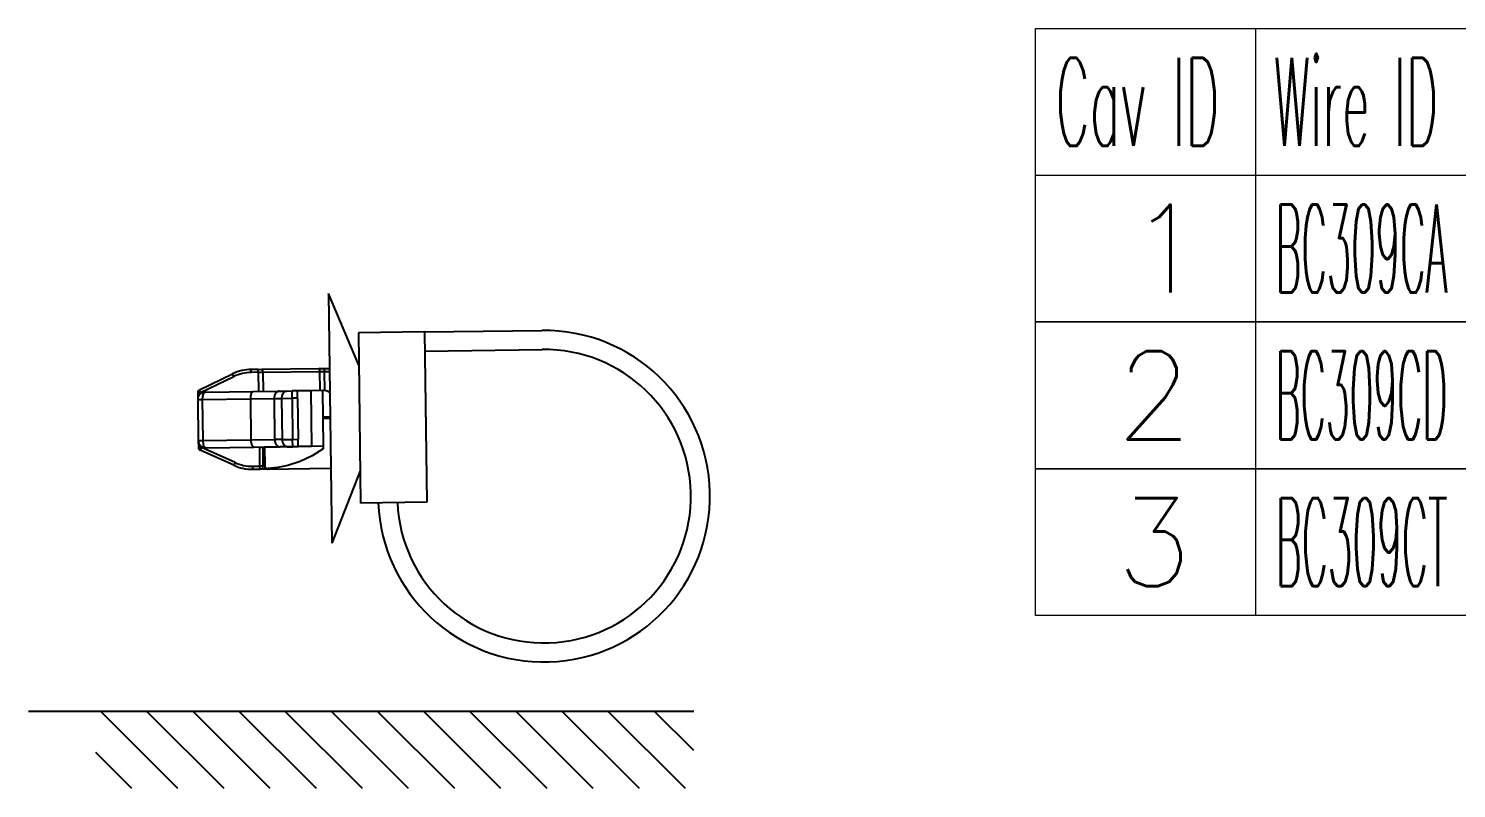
# Model space of a CAD drawing. Header units: inches. Extents: x 47316 to 59086, y 3141 to 11743.
# Drawn here: x 51264.06 to 51312.69, y 6284.53 to 6310.43 of the extents above; entities that cross this region are included whole.
import ezdxf

# ---------------------------------------------------------------- set-up
doc = ezdxf.new("R2010")
doc.units = ezdxf.units.IN
doc.header["$MEASUREMENT"] = 0
doc.styles.get("Standard").update_dxf_attribs({"font": ''})
doc.styles.get('Standard').set_extended_font_data('SimSun')

msp = doc.modelspace()

# ---------------------------------------------------------------- linework, layer by layer
at = {"color": 0, "linetype": 'Continuous', "lineweight": 15}
for p, q in [((51298.351, 6310.427), (51380.851, 6310.427)), ((51298.351, 6305.427), (51298.351, 6310.427)), ((51298.351, 6305.427), (51380.851, 6305.427))]:
    msp.add_line(p, q, dxfattribs=at)
at = {"color": 7, "linetype": 'Continuous', "lineweight": 15}
msp.add_line((51305.851, 6305.427), (51305.851, 6310.427), dxfattribs=at)
at = {"color": 102, "linetype": 'Continuous', "lineweight": 15}
for p, q in [((51305.851, 6300.427), (51305.851, 6305.427)), ((51305.851, 6295.427), (51305.851, 6300.427)), ((51305.851, 6290.427), (51305.851, 6295.427))]:
    msp.add_line(p, q, dxfattribs=at)
at = {"color": 0, "linetype": 'ByBlock', "lineweight": -3, "ltscale": 0.132311}
for p, q in [((51275.305, 6298.956), (51274.273, 6301.393)), ((51275.352, 6295.357), (51274.384, 6292.894))]:
    msp.add_line(p, q, dxfattribs=at)
at = {"color": 0, "linetype": 'ByBlock', "lineweight": -3, "ltscale": 0.425}
msp.add_line((51274.273, 6301.393), (51274.384, 6292.894), dxfattribs=at)
at = {"color": 0, "linetype": 'ByBlock', "lineweight": -3, "ltscale": 0.1125}
for p, q in [((51277.541, 6300.086), (51275.291, 6300.056)), ((51277.616, 6294.286), (51275.367, 6294.257))]:
    msp.add_line(p, q, dxfattribs=at)
at = {"color": 0, "linetype": 'ByBlock', "lineweight": -3, "ltscale": 0.096026}
for p, q in [((51275.291, 6300.056), (51275.316, 6298.136)), ((51275.342, 6296.177), (51275.367, 6294.257))]:
    msp.add_line(p, q, dxfattribs=at)
at = {"color": 0, "linetype": 'ByBlock', "lineweight": -3, "ltscale": 0.2}
for p, q in [((51277.541, 6300.086), (51281.54, 6300.138)), ((51277.549, 6299.436), (51281.549, 6299.488))]:
    msp.add_line(p, q, dxfattribs=at)
at = {"color": 0, "linetype": 'ByBlock', "lineweight": -3, "ltscale": 0.289999}
msp.add_line((51277.541, 6300.086), (51277.616, 6294.286), dxfattribs=at)
at = {"color": 0, "linetype": 'ByBlock', "lineweight": -3, "ltscale": 0.062942}
for p, q in [((51269.874, 6298.112), (51271.007, 6298.66)), ((51271.048, 6295.541), (51269.9, 6296.059))]:
    msp.add_line(p, q, dxfattribs=at)
at = {"color": 0, "linetype": 'ByBlock', "lineweight": -3, "ltscale": 0.062941}
for p, q in [((51269.917, 6298.022), (51271.051, 6298.569)), ((51271.089, 6295.632), (51269.941, 6296.15))]:
    msp.add_line(p, q, dxfattribs=at)
at = {"color": 0, "linetype": 'ByBlock', "lineweight": -3, "ltscale": 0.005}
for p, q in [((51271.051, 6298.569), (51271.007, 6298.66)), ((51271.641, 6298.709), (51271.64, 6298.808)), ((51271.877, 6298.712), (51271.876, 6298.812)), ((51274.139, 6298.741), (51274.138, 6298.841)), ((51269.917, 6298.022), (51269.817, 6298.021)), ((51269.917, 6298.022), (51269.874, 6298.112)), ((51269.941, 6296.15), (51269.841, 6296.149)), ((51269.941, 6296.15), (51269.9, 6296.059)), ((51271.089, 6295.632), (51271.048, 6295.541)), ((51271.683, 6295.509), (51271.684, 6295.409)), ((51271.927, 6295.512), (51271.928, 6295.412))]:
    msp.add_line(p, q, dxfattribs=at)
at = {"color": 0, "linetype": 'ByBlock', "lineweight": -3, "ltscale": 0.011804}
for p, q in [((51271.876, 6298.812), (51271.64, 6298.808)), ((51271.877, 6298.712), (51271.641, 6298.709))]:
    msp.add_line(p, q, dxfattribs=at)
at = {"color": 0, "linetype": 'ByBlock', "lineweight": -3, "ltscale": 0.006325}
msp.add_line((51271.876, 6298.812), (51272.002, 6298.813), dxfattribs=at)
at = {"color": 0, "linetype": 'ByBlock', "lineweight": -3, "ltscale": 0.007907}
msp.add_line((51271.877, 6298.712), (51272.035, 6298.714), dxfattribs=at)
at = {"color": 0, "linetype": 'ByBlock', "lineweight": -3, "ltscale": 0.0325}
for p, q in [((51271.877, 6298.712), (51271.886, 6298.062)), ((51272.035, 6298.714), (51272.044, 6298.064)), ((51273.99, 6298.089), (51273.981, 6298.739)), ((51271.918, 6296.162), (51271.927, 6295.512)), ((51272.03, 6296.163), (51272.039, 6295.513))]:
    msp.add_line(p, q, dxfattribs=at)
at = {"color": 0, "linetype": 'ByBlock', "lineweight": -3, "ltscale": 0.097302}
for p, q in [((51272.002, 6298.813), (51273.948, 6298.839)), ((51272.035, 6298.714), (51273.981, 6298.739))]:
    msp.add_line(p, q, dxfattribs=at)
at = {"color": 0, "linetype": 'ByBlock', "lineweight": -3, "ltscale": 0.009488}
msp.add_line((51273.948, 6298.839), (51274.138, 6298.841), dxfattribs=at)
at = {"color": 0, "linetype": 'ByBlock', "lineweight": -3, "ltscale": 0.007906}
msp.add_line((51273.981, 6298.739), (51274.139, 6298.741), dxfattribs=at)
at = {"color": 0, "linetype": 'ByBlock', "lineweight": -3, "ltscale": 0.008443}
for p, q in [((51274.138, 6298.841), (51274.307, 6298.843)), ((51274.139, 6298.741), (51274.308, 6298.743))]:
    msp.add_line(p, q, dxfattribs=at)
at = {"color": 0, "linetype": 'ByBlock', "lineweight": -3, "ltscale": 0.032832}
msp.add_line((51274.148, 6298.085), (51274.139, 6298.741), dxfattribs=at)
at = {"color": 0, "linetype": 'ByBlock', "lineweight": -3, "ltscale": 0.011816}
for p, q in [((51269.817, 6298.021), (51269.82, 6297.785)), ((51269.838, 6296.385), (51269.841, 6296.149))]:
    msp.add_line(p, q, dxfattribs=at)
at = {"color": 0, "linetype": 'ByBlock', "lineweight": -3, "ltscale": 0.001816}
for p, q in [((51269.917, 6298.022), (51269.918, 6297.986)), ((51269.941, 6296.186), (51269.941, 6296.15))]:
    msp.add_line(p, q, dxfattribs=at)
at = {"color": 0, "linetype": 'ByBlock', "lineweight": -3, "ltscale": 0.081943}
for p, q in [((51270.067, 6298.038), (51271.706, 6298.059)), ((51269.971, 6297.787), (51271.61, 6297.808)), ((51269.989, 6296.387), (51271.628, 6296.408)), ((51270.092, 6296.138), (51271.73, 6296.159))]:
    msp.add_line(p, q, dxfattribs=at)
at = {"color": 0, "linetype": 'ByBlock', "lineweight": -3, "ltscale": 0.04455}
for p, q in [((51271.706, 6298.059), (51272.596, 6298.071)), ((51271.73, 6296.159), (51272.621, 6296.171))]:
    msp.add_line(p, q, dxfattribs=at)
at = {"color": 0, "linetype": 'ByBlock', "lineweight": -3, "ltscale": 0.012637}
for p, q in [((51272.596, 6298.071), (51272.849, 6298.074)), ((51272.42, 6297.819), (51272.672, 6297.822)), ((51272.691, 6296.422), (51272.438, 6296.419)), ((51272.874, 6296.174), (51272.621, 6296.171))]:
    msp.add_line(p, q, dxfattribs=at)
at = {"color": 0, "linetype": 'ByBlock', "lineweight": -3, "ltscale": 0.009006}
for p, q in [((51272.849, 6298.074), (51273.029, 6298.077)), ((51272.874, 6296.174), (51273.054, 6296.177))]:
    msp.add_line(p, q, dxfattribs=at)
at = {"color": 0, "linetype": 'ByBlock', "lineweight": -3, "ltscale": 0.009364}
for p, q in [((51273.217, 6298.079), (51273.029, 6298.077)), ((51273.22, 6297.829), (51273.033, 6297.827)), ((51273.051, 6296.427), (51273.238, 6296.429)), ((51273.054, 6296.177), (51273.241, 6296.179))]:
    msp.add_line(p, q, dxfattribs=at)
at = {"color": 0, "linetype": 'ByBlock', "lineweight": -3, "ltscale": 0.0125}
for p, q in [((51273.033, 6297.827), (51273.029, 6298.077)), ((51273.22, 6297.829), (51273.217, 6298.079)), ((51274.078, 6297.19), (51274.328, 6297.193)), ((51274.079, 6297.14), (51274.329, 6297.143)), ((51273.054, 6296.177), (51273.051, 6296.427)), ((51273.241, 6296.179), (51273.238, 6296.429))]:
    msp.add_line(p, q, dxfattribs=at)
at = {"color": 0, "linetype": 'ByBlock', "lineweight": -3, "ltscale": 0.022501}
for p, q in [((51273.667, 6298.085), (51273.217, 6298.079)), ((51273.691, 6296.185), (51273.241, 6296.179))]:
    msp.add_line(p, q, dxfattribs=at)
at = {"color": 0, "linetype": 'ByBlock', "lineweight": -3, "ltscale": 0.02}
for p, q in [((51274.067, 6298.09), (51273.667, 6298.085)), ((51274.091, 6296.19), (51273.691, 6296.185))]:
    msp.add_line(p, q, dxfattribs=at)
at = {"color": 0, "linetype": 'ByBlock', "lineweight": -3, "ltscale": 0.095}
for p, q in [((51273.667, 6298.085), (51273.691, 6296.185)), ((51274.067, 6298.09), (51274.091, 6296.19))]:
    msp.add_line(p, q, dxfattribs=at)
at = {"color": 0, "linetype": 'ByBlock', "lineweight": -3, "ltscale": 0.097948}
msp.add_line((51275.316, 6298.136), (51275.342, 6296.177), dxfattribs=at)
at = {"color": 0, "linetype": 'ByBlock', "lineweight": -3, "ltscale": 0.007544}
for p, q in [((51269.82, 6297.785), (51269.971, 6297.787)), ((51269.838, 6296.385), (51269.989, 6296.387))]:
    msp.add_line(p, q, dxfattribs=at)
at = {"color": 0, "linetype": 'ByBlock', "lineweight": -3, "ltscale": 0.07}
for p, q in [((51269.82, 6297.785), (51269.838, 6296.385)), ((51269.971, 6297.787), (51269.989, 6296.387)), ((51271.61, 6297.808), (51271.628, 6296.408)), ((51272.42, 6297.819), (51272.438, 6296.419)), ((51272.672, 6297.822), (51272.691, 6296.422)), ((51273.033, 6297.827), (51273.051, 6296.427)), ((51273.22, 6297.829), (51273.238, 6296.429))]:
    msp.add_line(p, q, dxfattribs=at)
at = {"color": 0, "linetype": 'ByBlock', "lineweight": -3, "ltscale": 0.0405}
for p, q in [((51271.61, 6297.808), (51272.42, 6297.819)), ((51271.628, 6296.408), (51272.438, 6296.419))]:
    msp.add_line(p, q, dxfattribs=at)
at = {"color": 0, "linetype": 'ByBlock', "lineweight": -3, "ltscale": 0.018011}
for p, q in [((51272.672, 6297.822), (51273.033, 6297.827)), ((51272.691, 6296.422), (51273.051, 6296.427))]:
    msp.add_line(p, q, dxfattribs=at)
at = {"color": 0, "linetype": 'ByBlock', "lineweight": -3, "ltscale": 0.0025}
msp.add_line((51274.16, 6297.141), (51274.159, 6297.191), dxfattribs=at)
at = {"color": 0, "linetype": 'ByBlock', "lineweight": -3, "ltscale": 0.005363}
msp.add_line((51271.918, 6296.162), (51272.026, 6296.163), dxfattribs=at)
at = {"color": 0, "linetype": 'ByBlock', "lineweight": -3, "ltscale": 0.000233459}
msp.add_line((51272.026, 6296.163), (51272.03, 6296.163), dxfattribs=at)
at = {"color": 0, "linetype": 'ByBlock', "lineweight": -3, "ltscale": 0.003059}
msp.add_line((51272.03, 6296.163), (51272.091, 6296.164), dxfattribs=at)
at = {"color": 0, "linetype": 'ByBlock', "lineweight": -3, "ltscale": 0.1}
msp.add_line((51274.091, 6296.19), (51272.091, 6296.164), dxfattribs=at)
at = {"color": 0, "linetype": 'ByBlock', "lineweight": -3, "ltscale": 0.031953}
msp.add_line((51272.091, 6296.164), (51272.1, 6295.525), dxfattribs=at)
at = {"color": 0, "linetype": 'ByBlock', "lineweight": -3}
for p, q in [((51274.092, 6296.104), (51273.711, 6295.86)), ((51272.544, 6295.472), (51272.201, 6295.431)), ((51272.882, 6295.54), (51272.544, 6295.472)), ((51273.305, 6295.673), (51272.882, 6295.54)), ((51273.711, 6295.86), (51273.305, 6295.673))]:
    msp.add_line(p, q, dxfattribs=at)
at = {"color": 0, "linetype": 'ByBlock', "lineweight": -3, "ltscale": 0.004339}
msp.add_line((51274.091, 6296.19), (51274.092, 6296.104), dxfattribs=at)
at = {"color": 0, "linetype": 'ByBlock', "lineweight": -3, "ltscale": 0.012206}
for p, q in [((51271.683, 6295.509), (51271.927, 6295.512)), ((51271.684, 6295.409), (51271.928, 6295.412))]:
    msp.add_line(p, q, dxfattribs=at)
at = {"color": 0, "linetype": 'ByBlock', "lineweight": -3, "ltscale": 0.005597}
msp.add_line((51272.039, 6295.513), (51271.927, 6295.512), dxfattribs=at)
at = {"color": 0, "linetype": 'ByBlock', "lineweight": -3, "ltscale": 0.002986}
msp.add_line((51272.098, 6295.514), (51272.039, 6295.513), dxfattribs=at)
at = {"color": 0, "linetype": 'ByBlock', "lineweight": -3, "ltscale": 9.0198e-05}
msp.add_line((51272.1, 6295.515), (51272.098, 6295.514), dxfattribs=at)
at = {"color": 0, "linetype": 'ByBlock', "lineweight": -3, "ltscale": 0.000495148}
msp.add_line((51272.1, 6295.525), (51272.1, 6295.515), dxfattribs=at)
at = {"color": 0, "linetype": 'ByBlock', "lineweight": -3, "ltscale": 0.107719}
msp.add_line((51272.197, 6295.415), (51274.351, 6295.444), dxfattribs=at)
at = {"color": 0, "linetype": 'ByBlock', "lineweight": -3, "ltscale": 0.004477}
msp.add_line((51272.018, 6295.413), (51271.928, 6295.412), dxfattribs=at)
at = {"color": 0, "linetype": 'ByBlock', "lineweight": -3, "ltscale": 0.00896}
msp.add_line((51272.197, 6295.415), (51272.018, 6295.413), dxfattribs=at)
at = {"color": 0, "linetype": 'ByBlock', "lineweight": -3, "ltscale": 0.000715637}
msp.add_line((51272.201, 6295.431), (51272.201, 6295.417), dxfattribs=at)
at = {"color": 0, "lineweight": -3}
for p, q in [((51286.712, 6287.157), (51264.056, 6287.157, 0)), ((51269.143, 6284.529), (51266.515, 6287.157)), ((51270.715, 6284.529), (51268.087, 6287.157)), ((51272.286, 6284.529), (51269.658, 6287.157)), ((51273.858, 6284.529), (51271.23, 6287.157)), ((51275.429, 6284.529), (51272.801, 6287.157)), ((51277.001, 6284.529), (51274.373, 6287.157)), ((51278.573, 6284.529), (51275.944, 6287.157)), ((51280.144, 6284.529), (51277.516, 6287.157)), ((51281.716, 6284.529), (51279.087, 6287.157)), ((51283.287, 6284.529), (51280.659, 6287.157)), ((51284.859, 6284.529), (51282.231, 6287.157)), ((51286.43, 6284.529), (51283.802, 6287.157)), ((51286.712, 6285.818), (51285.374, 6287.157)), ((51267.572, 6284.529), (51266.35, 6285.751))]:
    msp.add_line(p, q, dxfattribs=at)
at = {"color": 0, "linetype": 'Continuous', "lineweight": 15}
for points in [[(51298.351, 6300.427), (51298.351, 6305.427), (51380.851, 6305.427), (51380.851, 6300.427)], [(51298.351, 6295.427), (51298.351, 6300.427), (51380.851, 6300.427), (51380.851, 6295.427)], [(51298.351, 6290.427), (51298.351, 6295.427), (51380.851, 6295.427), (51380.851, 6290.427)]]:
    msp.add_lwpolyline(points, close=True, dxfattribs=at)
at = {"color": 0, "linetype": 'ByBlock', "lineweight": -3}
for centre, radius, start, end in [((51281.614, 6294.488), 5.65, 182.2688, 90.7475), ((51281.614, 6294.488), 5, 182.4666, 90.7475), ((51271.659, 6297.309), 1.5, 90.7475, 115.7644), ((51271.659, 6297.309), 1.4, 90.7475, 115.7644), ((51269.917, 6298.022), 0.1, 115.7644, 180.7475), ((51270.07, 6297.788), 0.25, 90.7475, 180.7475), ((51274.073, 6297.59), 0.5, 60.7474, 90.7475), ((51270.088, 6296.388), 0.25, 180.7475, 270.7475), ((51269.941, 6296.15), 0.1, 180.7475, 245.7306), ((51271.664, 6296.909), 1.5, 245.7306, 270.7475), ((51271.664, 6296.909), 1.4, 245.7306, 270.7475), ((51272.193, 6295.524), 0.0931, 179.1469, 274.8238), ((51272.2, 6295.517), 0.0999, 180.8048, 270.8047), ((51272.198, 6295.42), 0.00433, 251.9098, 315.1381)]:
    msp.add_arc(centre, radius, start, end, dxfattribs=at)
for centre, major_axis, ratio, start_param, end_param in [((51272.004, 6298.713), (-0.0013, 0.1), 0.316228, 4.712389, 6.283185), ((51273.949, 6298.739), (-0.0013, 0.1), 0.316228, 4.712389, 6.283185), ((51270.07, 6297.788), (-0.003, 0.25), 0.396439, -6.283185, -4.712389), ((51271.709, 6297.809), (-0.003, 0.25), 0.396439, -6.283185, -4.712389), ((51272.6, 6297.821), (-0.003, 0.25), 0.720438, 6.283185, 7.853982), ((51272.852, 6297.824), (-0.003, 0.25), 0.720438, 0, 1.570796), ((51272.618, 6296.421), (-0.003, 0.25), 0.720438, 1.570796, 3.141593), ((51272.871, 6296.424), (-0.003, 0.25), 0.720438, 1.570796, 3.141593), ((51270.088, 6296.388), (-0.003, 0.25), 0.396439, 1.570796, 3.141593), ((51271.727, 6296.409), (-0.003, 0.25), 0.396439, 1.570796, 3.141593), ((51272.016, 6295.513), (-0.0013, 0.1), 0.22389, 3.141593, 4.712389), ((51272.196, 6295.515), (-0.0013, 0.1), 0.97071, 1.570796, 3.141593)]:
    msp.add_ellipse(centre, major_axis=major_axis, ratio=ratio, start_param=start_param, end_param=end_param, dxfattribs=at)

# ---------------------------------------------------------------- texts
at = {"color": 7, "linetype": 'Continuous', "lineweight": 15, "char_height": 3, "attachment_point": 1}
for s, insert, width in [('\\Fromans.shx;\\W0.4026548673;\\T1.0000000000;\\o\\lWire ID', (51306.466, 6309.427), 6.5), ('\\Fromans.shx;\\W0.4292452830;\\T1.0000000000;\\o\\lCav ID', (51299.035, 6309.427), 6.5), ('\\Fromans.shx;\\W1.0000000000;\\T1.0000000000;\\o\\l1', (51301.53, 6304.427), 2.85714), ('\\Fromans.shx;\\W1.0000000000;\\T1.0000000000;\\o\\l2', (51301.101, 6299.427), 2.85714), ('\\Fromans.shx;\\W1.0000000000;\\T1.0000000000;\\o\\l3', (51301.101, 6294.427), 2.85714)]:
    msp.add_mtext(s, dxfattribs=dict(at, insert=insert, width=width))
at = {"color": 21, "linetype": 'Continuous', "lineweight": 15, "char_height": 3, "width": 6.5, "attachment_point": 1}
for s, insert in [('\\Fromans.shx;\\W0.3226950355;\\T1.0000000000;\\o\\lBC309CA', (51306.535, 6304.427)), ('\\Fromans.shx;\\W0.3159722222;\\T1.0000000000;\\o\\lBC309CD', (51306.532, 6299.427)), ('\\Fromans.shx;\\W0.3273381295;\\T1.0000000000;\\o\\lBC309CT', (51306.538, 6294.427))]:
    msp.add_mtext(s, dxfattribs=dict(at, insert=insert))

doc.saveas('drawing.dxf')
